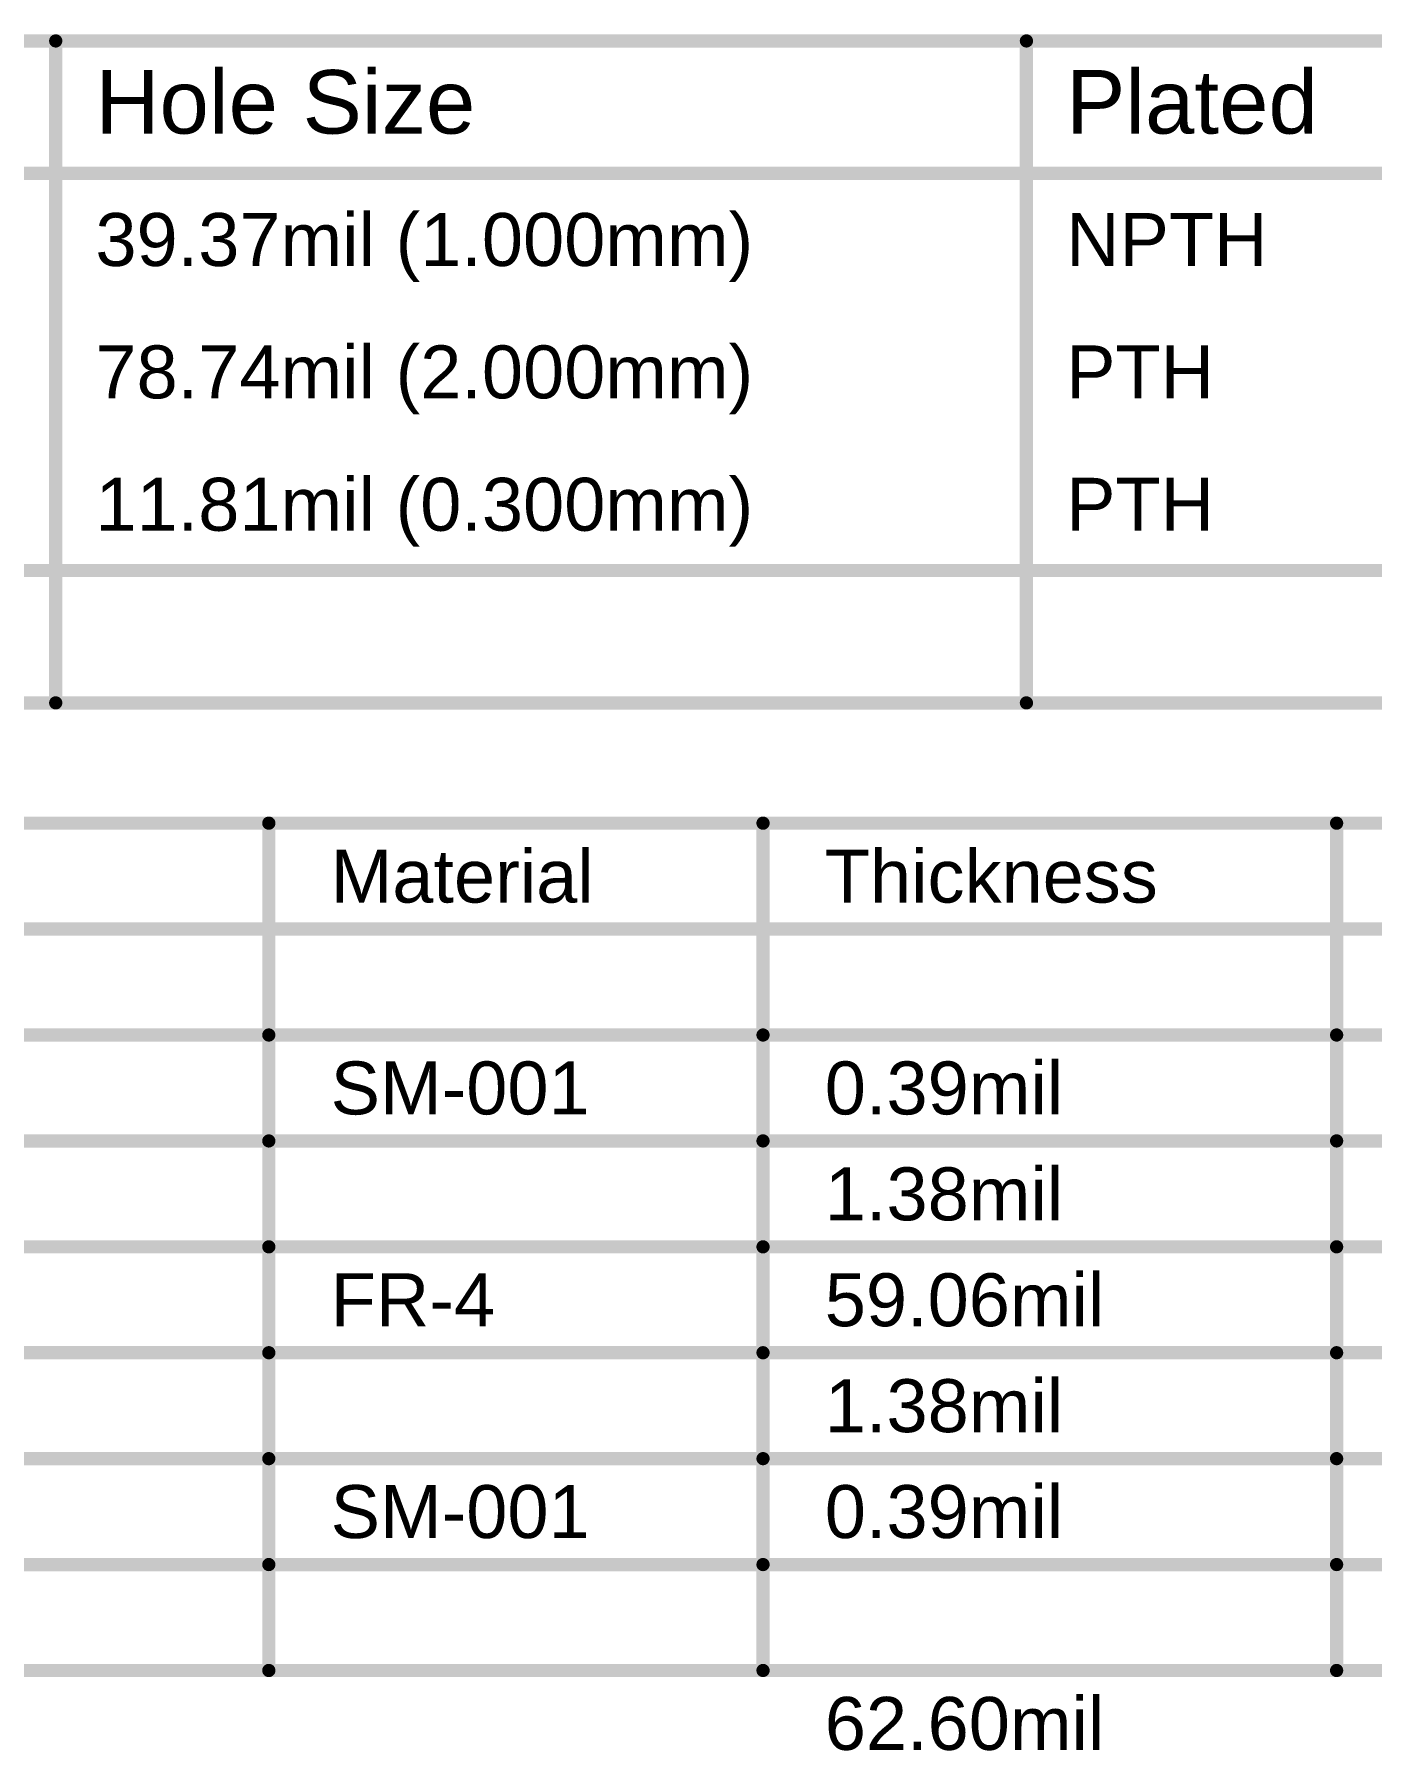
# Model space of a CAD drawing. Header units: inches. Extents: x 0 to 13.7, y 0 to 1.9.
# Drawn here: x 1.985 to 3.5, y 0.003 to 1.948 of the extents above; entities that cross this region are included whole.
import ezdxf

# ---------------------------------------------------------------- set-up
doc = ezdxf.new("R2010")
doc.units = ezdxf.units.IN
doc.header["$MEASUREMENT"] = 0
doc.layers.add('Drill Drawing', color=1, linetype='Continuous')
doc.layers.add('Fabrication', color=76, linetype='Continuous')
doc.styles.add('Arial', font='', dxfattribs={"height": 0.2})
doc.styles.get('Arial').set_extended_font_data('Arial')

msp = doc.modelspace()

# ---------------------------------------------------------------- linework, layer by layer
at = {"layer": 'Drill Drawing'}
for points in [[(0.918, 1.9403, 0.015, 0.015, 0), (13.7224, 1.9403, 0.015, 0.015, 0)], [(2.0087, 1.1903, 0.015, 0.015, 0), (2.0087, 1.9403, 0.015, 0.015, 0)], [(3.1084, 1.1903, 0.015, 0.015, 0), (3.1084, 1.9403, 0.015, 0.015, 0)], [(0.918, 1.7903, 0.015, 0.015, 0), (13.7224, 1.7903, 0.015, 0.015, 0)], [(0.918, 1.3403, 0.015, 0.015, 0), (13.7224, 1.3403, 0.015, 0.015, 0)], [(0.918, 1.1903, 0.015, 0.015, 0), (13.7224, 1.1903, 0.015, 0.015, 0)]]:
    msp.add_lwpolyline(points, format="xyseb", dxfattribs=at)
for points in [[(2.005, 1.9403, 0.0075, 0.0075, 1), (2.0125, 1.9403, 0.0075, 0.0075, 1)], [(3.1047, 1.9403, 0.0075, 0.0075, 1), (3.1122, 1.9403, 0.0075, 0.0075, 1)], [(2.005, 1.1903, 0.0075, 0.0075, 1), (2.0125, 1.1903, 0.0075, 0.0075, 1)], [(3.1047, 1.1903, 0.0075, 0.0075, 1), (3.1122, 1.1903, 0.0075, 0.0075, 1)]]:
    msp.add_lwpolyline(points, format="xyseb", close=True, dxfattribs=at)
at = {"layer": 'Fabrication'}
for points in [[(0.9105, 1.054, 0.015, 0.015, 0), (4.9195, 1.054, 0.015, 0.015, 0)], [(2.2502, 0.094, 0.015, 0.015, 0), (2.2502, 1.054, 0.015, 0.015, 0)], [(2.81, 0.094, 0.015, 0.015, 0), (2.81, 1.054, 0.015, 0.015, 0)], [(3.4599, 0.094, 0.015, 0.015, 0), (3.4599, 1.054, 0.015, 0.015, 0)], [(0.9105, 0.934, 0.015, 0.015, 0), (4.9195, 0.934, 0.015, 0.015, 0)], [(1.3204, 0.814, 0.015, 0.015, 0), (2.2502, 0.814, 0.015, 0.015, 0)], [(2.2502, 0.814, 0.015, 0.015, 0), (2.81, 0.814, 0.015, 0.015, 0)], [(2.81, 0.814, 0.015, 0.015, 0), (3.4599, 0.814, 0.015, 0.015, 0)], [(3.4599, 0.814, 0.015, 0.015, 0), (4.0297, 0.814, 0.015, 0.015, 0)], [(1.3204, 0.694, 0.015, 0.015, 0), (2.2502, 0.694, 0.015, 0.015, 0)], [(2.2502, 0.694, 0.015, 0.015, 0), (2.81, 0.694, 0.015, 0.015, 0)], [(2.81, 0.694, 0.015, 0.015, 0), (3.4599, 0.694, 0.015, 0.015, 0)], [(3.4599, 0.694, 0.015, 0.015, 0), (4.0297, 0.694, 0.015, 0.015, 0)], [(1.3204, 0.574, 0.015, 0.015, 0), (2.2502, 0.574, 0.015, 0.015, 0)], [(2.2502, 0.574, 0.015, 0.015, 0), (2.81, 0.574, 0.015, 0.015, 0)], [(2.81, 0.574, 0.015, 0.015, 0), (3.4599, 0.574, 0.015, 0.015, 0)], [(3.4599, 0.574, 0.015, 0.015, 0), (4.0297, 0.574, 0.015, 0.015, 0)], [(1.3204, 0.454, 0.015, 0.015, 0), (2.2502, 0.454, 0.015, 0.015, 0)], [(2.2502, 0.454, 0.015, 0.015, 0), (2.81, 0.454, 0.015, 0.015, 0)], [(2.81, 0.454, 0.015, 0.015, 0), (3.4599, 0.454, 0.015, 0.015, 0)], [(3.4599, 0.454, 0.015, 0.015, 0), (4.0297, 0.454, 0.015, 0.015, 0)], [(1.3204, 0.334, 0.015, 0.015, 0), (2.2502, 0.334, 0.015, 0.015, 0)], [(2.2502, 0.334, 0.015, 0.015, 0), (2.81, 0.334, 0.015, 0.015, 0)], [(2.81, 0.334, 0.015, 0.015, 0), (3.4599, 0.334, 0.015, 0.015, 0)], [(3.4599, 0.334, 0.015, 0.015, 0), (4.0297, 0.334, 0.015, 0.015, 0)], [(1.3204, 0.214, 0.015, 0.015, 0), (2.2502, 0.214, 0.015, 0.015, 0)], [(2.2502, 0.214, 0.015, 0.015, 0), (2.81, 0.214, 0.015, 0.015, 0)], [(2.81, 0.214, 0.015, 0.015, 0), (3.4599, 0.214, 0.015, 0.015, 0)], [(3.4599, 0.214, 0.015, 0.015, 0), (4.0297, 0.214, 0.015, 0.015, 0)], [(1.3204, 0.094, 0.015, 0.015, 0), (2.2502, 0.094, 0.015, 0.015, 0)], [(2.2502, 0.094, 0.015, 0.015, 0), (2.81, 0.094, 0.015, 0.015, 0)], [(2.81, 0.094, 0.015, 0.015, 0), (3.4599, 0.094, 0.015, 0.015, 0)], [(3.4599, 0.094, 0.015, 0.015, 0), (4.0297, 0.094, 0.015, 0.015, 0)]]:
    msp.add_lwpolyline(points, format="xyseb", dxfattribs=at)
for points in [[(2.2464, 1.054, 0.0075, 0.0075, 1), (2.2539, 1.054, 0.0075, 0.0075, 1)], [(2.8063, 1.054, 0.0075, 0.0075, 1), (2.8138, 1.054, 0.0075, 0.0075, 1)], [(3.4561, 1.054, 0.0075, 0.0075, 1), (3.4636, 1.054, 0.0075, 0.0075, 1)], [(2.2464, 0.814, 0.0075, 0.0075, 1), (2.2539, 0.814, 0.0075, 0.0075, 1)], [(2.2464, 0.814, 0.0075, 0.0075, 1), (2.2539, 0.814, 0.0075, 0.0075, 1)], [(2.8063, 0.814, 0.0075, 0.0075, 1), (2.8138, 0.814, 0.0075, 0.0075, 1)], [(2.8063, 0.814, 0.0075, 0.0075, 1), (2.8138, 0.814, 0.0075, 0.0075, 1)], [(3.4561, 0.814, 0.0075, 0.0075, 1), (3.4636, 0.814, 0.0075, 0.0075, 1)], [(3.4561, 0.814, 0.0075, 0.0075, 1), (3.4636, 0.814, 0.0075, 0.0075, 1)], [(2.2464, 0.694, 0.0075, 0.0075, 1), (2.2539, 0.694, 0.0075, 0.0075, 1)], [(2.2464, 0.694, 0.0075, 0.0075, 1), (2.2539, 0.694, 0.0075, 0.0075, 1)], [(2.8063, 0.694, 0.0075, 0.0075, 1), (2.8138, 0.694, 0.0075, 0.0075, 1)], [(2.8063, 0.694, 0.0075, 0.0075, 1), (2.8138, 0.694, 0.0075, 0.0075, 1)], [(3.4561, 0.694, 0.0075, 0.0075, 1), (3.4636, 0.694, 0.0075, 0.0075, 1)], [(3.4561, 0.694, 0.0075, 0.0075, 1), (3.4636, 0.694, 0.0075, 0.0075, 1)], [(2.2464, 0.574, 0.0075, 0.0075, 1), (2.2539, 0.574, 0.0075, 0.0075, 1)], [(2.2464, 0.574, 0.0075, 0.0075, 1), (2.2539, 0.574, 0.0075, 0.0075, 1)], [(2.8063, 0.574, 0.0075, 0.0075, 1), (2.8138, 0.574, 0.0075, 0.0075, 1)], [(2.8063, 0.574, 0.0075, 0.0075, 1), (2.8138, 0.574, 0.0075, 0.0075, 1)], [(3.4561, 0.574, 0.0075, 0.0075, 1), (3.4636, 0.574, 0.0075, 0.0075, 1)], [(3.4561, 0.574, 0.0075, 0.0075, 1), (3.4636, 0.574, 0.0075, 0.0075, 1)], [(2.2464, 0.454, 0.0075, 0.0075, 1), (2.2539, 0.454, 0.0075, 0.0075, 1)], [(2.2464, 0.454, 0.0075, 0.0075, 1), (2.2539, 0.454, 0.0075, 0.0075, 1)], [(2.8063, 0.454, 0.0075, 0.0075, 1), (2.8138, 0.454, 0.0075, 0.0075, 1)], [(2.8063, 0.454, 0.0075, 0.0075, 1), (2.8138, 0.454, 0.0075, 0.0075, 1)], [(3.4561, 0.454, 0.0075, 0.0075, 1), (3.4636, 0.454, 0.0075, 0.0075, 1)], [(3.4561, 0.454, 0.0075, 0.0075, 1), (3.4636, 0.454, 0.0075, 0.0075, 1)], [(2.2464, 0.334, 0.0075, 0.0075, 1), (2.2539, 0.334, 0.0075, 0.0075, 1)], [(2.2464, 0.334, 0.0075, 0.0075, 1), (2.2539, 0.334, 0.0075, 0.0075, 1)], [(2.8063, 0.334, 0.0075, 0.0075, 1), (2.8138, 0.334, 0.0075, 0.0075, 1)], [(2.8063, 0.334, 0.0075, 0.0075, 1), (2.8138, 0.334, 0.0075, 0.0075, 1)], [(3.4561, 0.334, 0.0075, 0.0075, 1), (3.4636, 0.334, 0.0075, 0.0075, 1)], [(3.4561, 0.334, 0.0075, 0.0075, 1), (3.4636, 0.334, 0.0075, 0.0075, 1)], [(2.2464, 0.214, 0.0075, 0.0075, 1), (2.2539, 0.214, 0.0075, 0.0075, 1)], [(2.2464, 0.214, 0.0075, 0.0075, 1), (2.2539, 0.214, 0.0075, 0.0075, 1)], [(2.8063, 0.214, 0.0075, 0.0075, 1), (2.8138, 0.214, 0.0075, 0.0075, 1)], [(2.8063, 0.214, 0.0075, 0.0075, 1), (2.8138, 0.214, 0.0075, 0.0075, 1)], [(3.4561, 0.214, 0.0075, 0.0075, 1), (3.4636, 0.214, 0.0075, 0.0075, 1)], [(3.4561, 0.214, 0.0075, 0.0075, 1), (3.4636, 0.214, 0.0075, 0.0075, 1)], [(2.2464, 0.094, 0.0075, 0.0075, 1), (2.2539, 0.094, 0.0075, 0.0075, 1)], [(2.2464, 0.094, 0.0075, 0.0075, 1), (2.2539, 0.094, 0.0075, 0.0075, 1)], [(2.2464, 0.094, 0.0075, 0.0075, 1), (2.2539, 0.094, 0.0075, 0.0075, 1)], [(2.8063, 0.094, 0.0075, 0.0075, 1), (2.8138, 0.094, 0.0075, 0.0075, 1)], [(2.8063, 0.094, 0.0075, 0.0075, 1), (2.8138, 0.094, 0.0075, 0.0075, 1)], [(2.8063, 0.094, 0.0075, 0.0075, 1), (2.8138, 0.094, 0.0075, 0.0075, 1)], [(3.4561, 0.094, 0.0075, 0.0075, 1), (3.4636, 0.094, 0.0075, 0.0075, 1)], [(3.4561, 0.094, 0.0075, 0.0075, 1), (3.4636, 0.094, 0.0075, 0.0075, 1)], [(3.4561, 0.094, 0.0075, 0.0075, 1), (3.4636, 0.094, 0.0075, 0.0075, 1)]]:
    msp.add_lwpolyline(points, format="xyseb", close=True, dxfattribs=at)

# ---------------------------------------------------------------- texts
at = {"layer": 'Drill Drawing', "style": 'Arial'}
for s, height, p in [('Hole Size', 0.072, (2.0537, 1.8353)), ('Plated', 0.072, (3.1534, 1.8353)), ('39.37mil (1.000mm)', 0.06, (2.0537, 1.6853)), ('NPTH', 0.06, (3.1534, 1.6853)), ('78.74mil (2.000mm)', 0.06, (2.0537, 1.5353)), ('PTH', 0.06, (3.1534, 1.5353)), ('11.81mil (0.300mm)', 0.06, (2.0537, 1.3853)), ('PTH', 0.06, (3.1534, 1.3853))]:
    msp.add_text(s, height=height, dxfattribs=at).set_placement(p)
at = {"layer": 'Fabrication', "style": 'Arial'}
for s, p in [('Material', (2.3202, 0.964)), ('Thickness', (2.88, 0.964)), ('SM-001', (2.3202, 0.724)), ('0.39mil', (2.88, 0.724)), ('1.38mil', (2.88, 0.604)), ('59.06mil', (2.88, 0.484)), ('FR-4', (2.3202, 0.484)), ('1.38mil', (2.88, 0.364)), ('SM-001', (2.3202, 0.244)), ('0.39mil', (2.88, 0.244)), ('62.60mil', (2.88, 0.004))]:
    msp.add_text(s, height=0.06, dxfattribs=at).set_placement(p)

doc.saveas('drawing.dxf')
